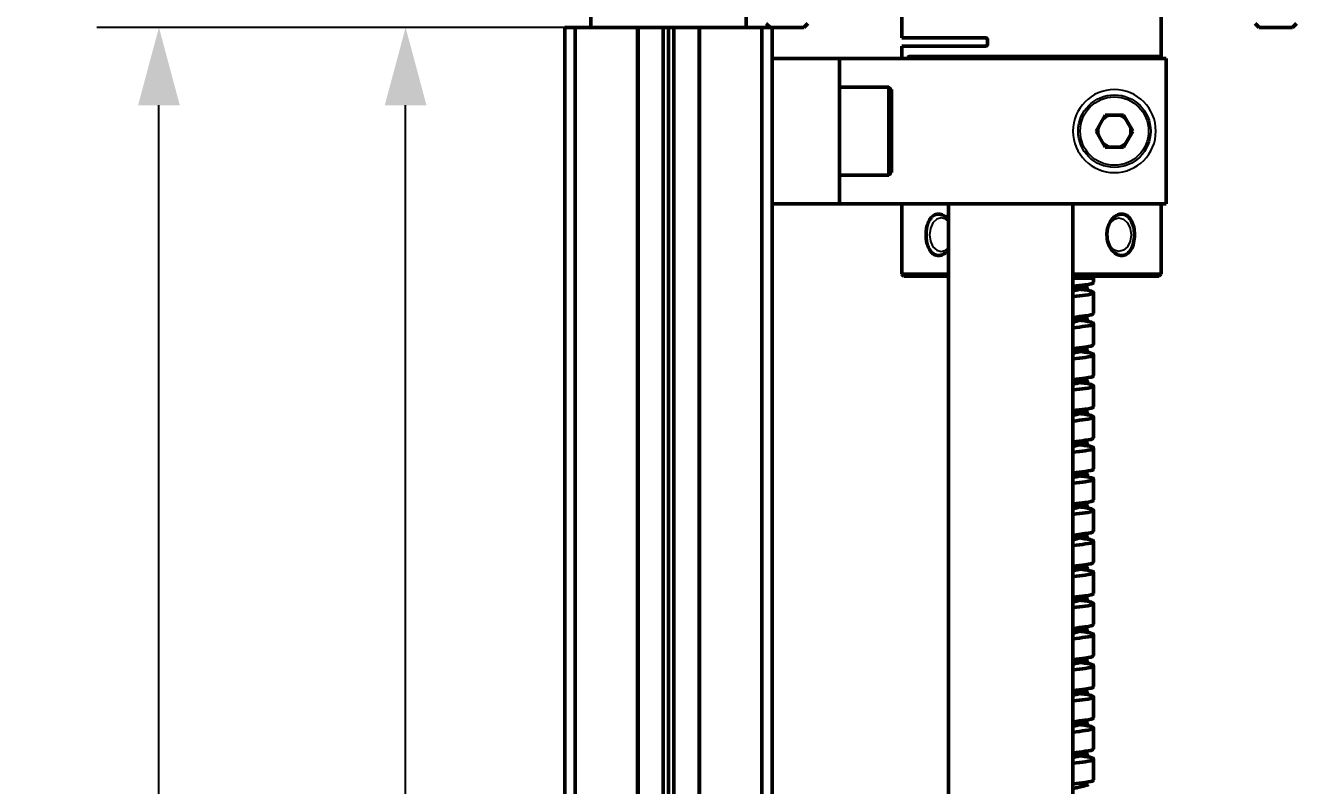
# Model space of a CAD drawing. Header units: millimetres. Extents: x -190 to 12889, y -227 to 3957.
# Drawn here: x 999.6 to 1122.2, y 2268.9 to 2342.2 of the extents above; entities that cross this region are included whole.
import ezdxf

# ---------------------------------------------------------------- set-up
doc = ezdxf.new("R2010")
doc.units = ezdxf.units.MM
doc.header["$LTSCALE"] = 0.7
doc.header["$PDMODE"] = 35
doc.header["$PDSIZE"] = -4
doc.layers.get('0').update_dxf_attribs({"color": 255})
doc.layers.add('CON', color=7, linetype='Continuous', lineweight=50)
doc.layers.add('DIM', color=94, linetype='Continuous', lineweight=25)
doc.styles.add('TCVN-7284', font='tcvn+7284-2003r.ttf')
doc.dimstyles.new('TCVN_ISO-25_RadiusDia', dxfattribs={"dimtxt": 2.5, "dimasz": 2.5, "dimexe": 2, "dimexo": 0, "dimgap": 1, "dimtad": 1, "dimtoh": 1, "dimtxsty": 'TCVN-7284', "dimblk": 'Arrow', "dimcen": 0, "dimclrd": 256, "dimclre": 256, "dimclrt": 256, "dimadec": 0, "dimazin": 0, "dimtfac": 1, "dimtofl": 0, "dimtmove": 1, "dimatfit": 0, "dimldrblk": 'Arrow', "dimfxl": 1, "dimlwd": -1, "dimlwe": -1, "dimarcsym": 0})

# ---------------------------------------------------------------- blocks, each defined once
blk = doc.blocks.new('Arrow')
at = {"layer": 'DIM'}
blk.add_solid([(-1, 0.268), (-1, -0.268), (0, 0)], dxfattribs=at)
blk = doc.blocks.new('*D692')
at = {"layer": 'Defpoints', "color": 0, "ltscale": 0.2, "transparency": 16777216}
for p in [(1036.27, 2342.03), (1051.63, 2342.03), (1051.63, 1942.03)]:
    blk.add_point(p, dxfattribs=at)
at = {"layer": 'DIM', "linetype": 'ByBlock', "ltscale": 0.2, "transparency": 16777216}
for p, q in [((1051.63, 2342.03), (1030.27, 2342.03)), ((1036.27, 1949.53), (1036.27, 2334.53)), ((1051.63, 1942.03), (1030.27, 1942.03))]:
    blk.add_line(p, q, dxfattribs=at)
at = {"layer": 'DIM', "ltscale": 0.2, "transparency": 16777216, "xscale": 7.500000000000133, "yscale": 7.500000000000133, "zscale": 7.500000000000133}
for p, rotation in [((1036.27, 2342.03), 90), ((1036.27, 1942.03), 270)]:
    blk.add_blockref('Arrow', p, dxfattribs=dict(at, rotation=rotation))
at = {"layer": 'DIM', "ltscale": 0.2, "transparency": 16777216, "insert": (1029.52, 2142.03), "char_height": 7.5, "attachment_point": 5, "rotation": 90, "style": 'TCVN-7284', "bg_fill": 3, "box_fill_scale": 1.1, "bg_fill_color": 256, "bg_fill_true_color": 13158600, "bg_fill_transparency": 0}
blk.add_mtext('400', dxfattribs=at)
blk = doc.blocks.new('*D693')
at = {"layer": 'Defpoints', "color": 0, "ltscale": 0.2, "transparency": 16777216}
for p in [(1012.48, 2342.03), (1051.63, 2342.03), (1051.63, 1942.03)]:
    blk.add_point(p, dxfattribs=at)
at = {"layer": 'DIM', "linetype": 'ByBlock', "ltscale": 0.2, "transparency": 16777216}
for p, q in [((1051.63, 2342.03), (1006.48, 2342.03)), ((1012.48, 1949.53), (1012.48, 2334.53)), ((1051.63, 1942.03), (1006.48, 1942.03))]:
    blk.add_line(p, q, dxfattribs=at)
at = {"layer": 'DIM', "ltscale": 0.2, "transparency": 16777216, "xscale": 7.500000000000133, "yscale": 7.500000000000133, "zscale": 7.500000000000133}
for p, rotation in [((1012.48, 2342.03), 90), ((1012.48, 1942.03), 270)]:
    blk.add_blockref('Arrow', p, dxfattribs=dict(at, rotation=rotation))
at = {"layer": 'DIM', "ltscale": 0.2, "transparency": 16777216, "insert": (1004.98, 2142.03), "char_height": 7.5, "attachment_point": 5, "rotation": 90, "style": 'TCVN-7284', "bg_fill": 3, "box_fill_scale": 1.1, "bg_fill_color": 256, "bg_fill_true_color": 13158600, "bg_fill_transparency": 0}
blk.add_mtext('400±0,5', dxfattribs=at)

msp = doc.modelspace()

# ---------------------------------------------------------------- linework, layer by layer
at = {"color": 7, "linetype": 'Continuous', "lineweight": 25, "flags": 128}
for points in [[(1088.6289, 2323.3058), (1088.3628, 2323.5294), (1087.9308, 2323.6528), (1087.4988, 2323.5294), (1087.1325, 2323.178), (1086.8878, 2322.6521), (1086.8019, 2322.0318), (1086.8878, 2321.4115), (1087.1325, 2320.8856), (1087.4988, 2320.5342), (1087.9308, 2320.4108), (1087.9308, 2320.4108)], [(1103.9074, 2322.0318), (1103.9959, 2322.6521), (1104.2481, 2323.178), (1104.6254, 2323.5294), (1105.0706, 2323.6528), (1105.5157, 2323.5294), (1105.8931, 2323.178), (1106.1453, 2322.6521), (1106.2338, 2322.0318), (1106.1453, 2321.4115), (1105.8931, 2320.8856), (1105.5157, 2320.5342), (1105.0706, 2320.4108), (1104.6254, 2320.5342), (1104.2481, 2320.8856), (1103.9959, 2321.4115), (1103.9074, 2322.0318)], [(1087.9308, 2320.4108), (1088.3628, 2320.5342), (1088.6289, 2320.7578)]]:
    msp.add_lwpolyline(points, dxfattribs=at)
at = {"color": 7, "linetype": 'Continuous', "lineweight": 25}
for radius in [3.5, 3.3]:
    msp.add_circle((1104.6289, 2332.0318), radius, dxfattribs=at)
for centre, radius, start, end in [((1082.8789, 2336.0318), 0.25, 0, 90), ((1104.6289, 2332.0318), 4, 90, 270), ((1104.6289, 2332.0318), 4, 270, 90), ((1104.6289, 2332.0318), 1.5355, 90, 150), ((1104.6289, 2332.0318), 1.5355, 30, 90), ((1104.6289, 2332.0318), 1.5355, 150, 210), ((1104.6289, 2332.0318), 1.5355, 330, 30), ((1104.6289, 2332.0318), 1.5355, 210, 270), ((1104.6289, 2332.0318), 1.5355, 270, 330), ((1082.8789, 2328.0318), 0.25, 270, 0)]:
    msp.add_arc(centre, radius, start, end, dxfattribs=at)
at = {"layer": 'CON', "color": 7, "linetype": 'Continuous'}
for p, q in [((1054.1289, 2342.0318), (1054.1289, 2357.0318)), ((1069.1289, 2342.0318), (1069.1289, 2357.0318)), ((1084.1289, 2347.0318), (1084.1289, 2341.0318)), ((1109.1289, 2339.2318), (1109.1289, 2347.0318)), ((1051.6289, 2342.0318), (1051.6289, 1942.0318)), ((1052.6289, 2342.0318), (1051.6289, 2342.0318)), ((1052.6289, 2342.0318), (1052.6289, 1942.0318)), ((1058.6289, 2342.0318), (1052.6289, 2342.0318)), ((1058.6289, 2342.0318), (1058.6289, 1942.0318)), ((1058.6895, 2342.0318), (1058.6289, 2342.0318)), ((1058.6895, 2342.0318), (1058.6895, 1942.0318)), ((1061.1092, 2342.0318), (1058.6895, 2342.0318)), ((1061.1092, 2342.0318), (1061.1092, 1942.0318)), ((1061.6289, 2342.0318), (1061.1092, 2342.0318)), ((1061.6289, 2342.0318), (1061.6289, 1942.0318)), ((1062.1485, 2342.0318), (1061.6289, 2342.0318)), ((1062.1485, 2342.0318), (1062.1485, 1942.0318)), ((1064.5682, 2342.0318), (1062.1485, 2342.0318)), ((1064.5682, 2342.0318), (1064.5682, 1942.0318)), ((1064.6289, 2342.0318), (1064.5682, 2342.0318)), ((1064.6289, 2342.0318), (1064.6289, 1942.0318)), ((1070.6289, 2342.0318), (1064.6289, 2342.0318)), ((1070.6289, 2342.0318), (1070.6289, 1942.0318)), ((1071.6289, 2342.0318), (1070.6289, 2342.0318)), ((1071.0589, 2342.4218), (1071.4489, 2342.0318)), ((1071.6289, 2342.0318), (1073.0589, 2342.0318)), ((1071.6289, 2342.0318), (1071.6289, 1942.0318)), ((1073.0589, 2342.0318), (1074.6689, 2342.0318)), ((1074.6689, 2342.0318), (1075.0589, 2342.4218)), ((1118.1989, 2342.4218), (1118.5889, 2342.0318)), ((1118.5889, 2342.0318), (1120.1989, 2342.0318)), ((1120.1989, 2342.0318), (1121.8089, 2342.0318)), ((1121.8089, 2342.0318), (1122.1989, 2342.4218)), ((1092.1963, 2341.0318), (1084.1289, 2341.0318)), ((1092.4043, 2340.4318), (1092.4043, 2340.8318)), ((1084.1289, 2340.2318), (1084.1289, 2339.0318)), ((1084.1289, 2340.2318), (1092.1963, 2340.2318)), ((1109.1289, 2339.2318), (1084.8138, 2339.2318)), ((1092.6289, 2339.2318), (1092.6289, 2339.0318)), ((1100.6289, 2339.0318), (1100.6289, 2339.2318)), ((1078.1289, 2339.0318), (1071.6289, 2339.0318)), ((1078.1289, 2339.0318), (1078.1289, 2325.0318)), ((1109.6289, 2339.0318), (1078.1289, 2339.0318)), ((1109.6289, 2339.0318), (1109.6289, 2325.0318)), ((1082.8789, 2336.2818), (1078.1289, 2336.2818)), ((1083.1289, 2336.0318), (1083.1289, 2328.0318)), ((1102.8558, 2332.0318), (1103.7423, 2333.5673)), ((1105.5154, 2333.5673), (1103.7423, 2333.5673)), ((1106.4019, 2332.0318), (1105.5154, 2333.5673)), ((1103.7423, 2330.4963), (1102.8558, 2332.0318)), ((1106.4019, 2332.0318), (1105.5154, 2330.4963)), ((1103.7423, 2330.4963), (1105.5154, 2330.4963)), ((1078.1289, 2327.7818), (1082.8789, 2327.7818)), ((1078.1289, 2325.0318), (1071.6289, 2325.0318)), ((1109.6289, 2325.0318), (1078.1289, 2325.0318)), ((1084.1289, 2325.0318), (1084.1289, 2318.2318)), ((1088.6289, 2325.0318), (1088.6289, 2161.8528)), ((1100.6289, 2161.8528), (1100.6289, 2325.0318)), ((1109.1289, 2318.2318), (1109.1289, 2325.0318)), ((1084.1289, 2318.2318), (1084.3289, 2318.0318)), ((1088.6289, 2318.2318), (1084.1289, 2318.2318)), ((1087.8024, 2318.0318), (1084.3289, 2318.0318)), ((1088.6289, 2318.0318), (1087.8024, 2318.0318)), ((1109.1289, 2318.2318), (1100.6289, 2318.2318)), ((1108.9289, 2318.0318), (1100.6289, 2318.0318)), ((1100.6289, 2317.8318), (1102.6289, 2317.8318)), ((1101.6289, 2317.8318), (1101.6289, 2318.0318)), ((1102.6289, 2317.4569), (1102.6289, 2317.8318)), ((1108.9289, 2318.0318), (1109.1289, 2318.2318)), ((1102.0274, 2316.9539), (1102.1276, 2316.9926)), ((1102.6289, 2314.4569), (1102.6289, 2316.4569)), ((1102.0274, 2313.9539), (1102.1276, 2313.9926)), ((1102.6289, 2311.4569), (1102.6289, 2313.4569)), ((1102.0274, 2310.9539), (1102.1276, 2310.9926)), ((1102.6289, 2308.4569), (1102.6289, 2310.4569)), ((1102.0274, 2307.9539), (1102.1276, 2307.9926)), ((1102.6289, 2305.4569), (1102.6289, 2307.4569)), ((1102.0274, 2304.9539), (1102.1276, 2304.9926)), ((1102.6289, 2302.4569), (1102.6289, 2304.4569)), ((1102.0274, 2301.9539), (1102.1276, 2301.9926)), ((1102.6289, 2299.4569), (1102.6289, 2301.4569)), ((1102.0274, 2298.9539), (1102.1276, 2298.9926)), ((1102.6289, 2296.4569), (1102.6289, 2298.4569)), ((1102.0274, 2295.9539), (1102.1276, 2295.9926)), ((1102.6289, 2293.4569), (1102.6289, 2295.4569)), ((1102.0274, 2292.9539), (1102.1276, 2292.9926)), ((1102.6289, 2290.4569), (1102.6289, 2292.4569)), ((1102.0274, 2289.9539), (1102.1276, 2289.9926)), ((1102.6289, 2287.4569), (1102.6289, 2289.4569)), ((1102.0274, 2286.9539), (1102.1276, 2286.9926)), ((1102.6289, 2284.4569), (1102.6289, 2286.4569)), ((1102.0274, 2283.9539), (1102.1276, 2283.9926)), ((1102.6289, 2281.4569), (1102.6289, 2283.4569)), ((1102.0274, 2280.9539), (1102.1276, 2280.9926)), ((1102.6289, 2278.4569), (1102.6289, 2280.4569)), ((1102.0274, 2277.9539), (1102.1276, 2277.9926)), ((1102.6289, 2275.4569), (1102.6289, 2277.4569)), ((1102.0274, 2274.9539), (1102.1276, 2274.9926)), ((1102.6289, 2272.4569), (1102.6289, 2274.4569)), ((1102.0274, 2271.9539), (1102.1276, 2271.9926)), ((1102.6289, 2269.4569), (1102.6289, 2271.4569)), ((1102.0274, 2268.9539), (1102.1276, 2268.9926))]:
    msp.add_line(p, q, dxfattribs=at)
at = {"layer": 'CON', "color": 8, "linetype": 'Continuous'}
msp.add_line((1082.8789, 2327.7818), (1082.8789, 2336.2818), dxfattribs=at)
at = {"layer": 'CON', "color": 7, "linetype": 'Continuous'}
for points, knots in [([(1092.4043, 2340.8318), (1092.4034, 2340.8458), (1092.4016, 2340.8737), (1092.3877, 2340.913), (1092.367, 2340.948), (1092.3311, 2340.9875), (1092.2739, 2341.0237), (1092.2222, 2341.0291), (1092.1963, 2341.0318)], [0, 0, 0, 0, 0.12739366, 0.25252101, 0.37670516, 0.50081917, 0.74940543, 1, 1, 1, 1]), ([(1092.1963, 2340.2318), (1092.2222, 2340.2345), (1092.2738, 2340.2399), (1092.331, 2340.276), (1092.3669, 2340.3155), (1092.3876, 2340.3505), (1092.4016, 2340.3898), (1092.4034, 2340.4177), (1092.4043, 2340.4318)], [0, 0, 0, 0, 0.25016596, 0.49873524, 0.62293557, 0.74723743, 0.87249126, 1, 1, 1, 1]), ([(1084.8138, 2339.2318), (1084.8049, 2339.2291), (1084.787, 2339.2237), (1084.7677, 2339.1876), (1084.7556, 2339.1481), (1084.7487, 2339.1131), (1084.7442, 2339.0737), (1084.7436, 2339.0459), (1084.7433, 2339.0318)], [0, 0, 0, 0, 0.250165957, 0.498735245, 0.622935568, 0.747237432, 0.872491258, 1, 1, 1, 1]), ([(1086.7665, 2323.3982), (1086.6953, 2323.2395), (1086.5612, 2322.9402), (1086.472, 2322.418), (1086.4531, 2321.9011), (1086.5099, 2321.3654), (1086.659, 2320.8416), (1086.9092, 2320.4037), (1087.2467, 2320.0939), (1087.5192, 2320.0528), (1087.6588, 2320.0318)], [0, 0, 0, 0, 0.13015309, 0.24553668, 0.35626043, 0.47236989, 0.60399733, 0.73711118, 0.86535893, 1, 1, 1, 1]), ([(1087.6588, 2324.0318), (1087.568, 2324.0231), (1087.39, 2324.0061), (1087.1496, 2323.8729), (1086.9359, 2323.6764), (1086.8237, 2323.4922), (1086.7665, 2323.3982)], [0, 0, 0, 0, 0.255140029, 0.499947122, 0.744845945, 1, 1, 1, 1]), ([(1088.6289, 2323.4318), (1088.5687, 2323.5119), (1088.4396, 2323.6837), (1088.2009, 2323.8713), (1087.9333, 2324.0062), (1087.7513, 2324.0232), (1087.6588, 2324.0318)], [0, 0, 0, 0, 0.22426644, 0.48151795, 0.73663234, 1, 1, 1, 1]), ([(1106.2572, 2323.3982), (1106.1699, 2323.5291), (1106.0003, 2323.7835), (1105.653, 2324.0004), (1105.2571, 2324.0605), (1104.8357, 2323.9277), (1104.4471, 2323.6134), (1104.1432, 2323.1621), (1103.9408, 2322.6197), (1103.9151, 2322.2271), (1103.9023, 2322.0318)], [0, 0, 0, 0, 0.12286725, 0.23882771, 0.3586368, 0.48743163, 0.61519981, 0.74284154, 0.87206122, 1, 1, 1, 1]), ([(1106.5729, 2322.0318), (1106.5596, 2322.282), (1106.533, 2322.7834), (1106.3493, 2323.193), (1106.2572, 2323.3982)], [0, 0, 0, 0, 0.49888738, 1, 1, 1, 1]), ([(1103.9023, 2322.0318), (1103.9255, 2321.7686), (1103.9711, 2321.2497), (1104.2695, 2320.6807), (1104.5782, 2320.3392), (1104.9096, 2320.1042), (1105.3373, 2319.9862), (1105.7401, 2320.1024), (1106.031, 2320.3347), (1106.2899, 2320.6754), (1106.5216, 2321.2465), (1106.5557, 2321.768), (1106.5729, 2322.0318)], [0, 0, 0, 0, 0.12995899, 0.25619641, 0.32489257, 0.38842349, 0.49969979, 0.61055734, 0.67356748, 0.74251932, 0.86974096, 1, 1, 1, 1]), ([(1087.6588, 2320.0318), (1087.7516, 2320.0405), (1087.9351, 2320.0579), (1088.2032, 2320.1938), (1088.4406, 2320.3817), (1088.569, 2320.551), (1088.6289, 2320.6299)], [0, 0, 0, 0, 0.26439445, 0.52278609, 0.77758229, 1, 1, 1, 1]), ([(1102.522, 2317.4569), (1102.5507, 2317.4345), (1102.6624, 2317.3472), (1102.0265, 2317.2211), (1101.0543, 2317.112), (1100.6289, 2317.0642)], [0, 0, 0, 0, 0.16279149, 0.63368611, 1, 1, 1, 1]), ([(1101.1734, 2317.1293), (1101.2281, 2317.1142), (1101.6617, 2316.9941), (1101.8301, 2316.9623), (1101.9773, 2316.9346)], [0, 0, 0, 0, 0.126174606, 1, 1, 1, 1]), ([(1102.085, 2316.9814), (1102.0613, 2316.9754), (1101.9963, 2316.9587), (1101.4014, 2316.7985), (1100.7773, 2316.659), (1100.6289, 2316.6258)], [0, 0, 0, 0, 0.303950753, 0.834439217, 1, 1, 1, 1]), ([(1100.6289, 2316.0642), (1101.0621, 2316.112), (1102.0523, 2316.2212), (1102.7267, 2316.3873), (1102.5586, 2316.5925), (1101.7783, 2316.7278), (1100.9024, 2316.8198), (1100.6289, 2316.8486)], [0, 0, 0, 0, 0.18358082, 0.41957303, 0.66180996, 0.89439324, 1, 1, 1, 1]), ([(1102.522, 2314.4569), (1102.5507, 2314.4345), (1102.6624, 2314.3472), (1102.0265, 2314.2211), (1101.0543, 2314.112), (1100.6289, 2314.0642)], [0, 0, 0, 0, 0.16279149, 0.63368611, 1, 1, 1, 1]), ([(1102.085, 2313.9814), (1102.0613, 2313.9754), (1101.9963, 2313.9587), (1101.4014, 2313.7985), (1100.7773, 2313.659), (1100.6289, 2313.6258)], [0, 0, 0, 0, 0.30395075, 0.83443922, 1, 1, 1, 1]), ([(1100.6289, 2313.0642), (1101.0621, 2313.112), (1102.0523, 2313.2212), (1102.7267, 2313.3873), (1102.5586, 2313.5925), (1101.7783, 2313.7278), (1100.9024, 2313.8198), (1100.6289, 2313.8486)], [0, 0, 0, 0, 0.18358082, 0.41957303, 0.66180996, 0.89439324, 1, 1, 1, 1]), ([(1101.1734, 2314.1293), (1101.2285, 2314.1141), (1101.5794, 2314.0168), (1101.717, 2313.9905), (1101.833, 2313.9683)], [0, 0, 0, 0, 0.15688589, 1, 1, 1, 1]), ([(1102.522, 2311.4569), (1102.5507, 2311.4345), (1102.6624, 2311.3472), (1102.0265, 2311.2211), (1101.0543, 2311.112), (1100.6289, 2311.0642)], [0, 0, 0, 0, 0.16279149, 0.63368611, 1, 1, 1, 1]), ([(1102.085, 2310.9814), (1102.0613, 2310.9754), (1101.9963, 2310.9587), (1101.4014, 2310.7985), (1100.7773, 2310.659), (1100.6289, 2310.6258)], [0, 0, 0, 0, 0.30395075, 0.83443922, 1, 1, 1, 1]), ([(1101.1734, 2311.1293), (1101.2285, 2311.1141), (1101.5794, 2311.0168), (1101.717, 2310.9905), (1101.833, 2310.9683)], [0, 0, 0, 0, 0.15688589, 1, 1, 1, 1]), ([(1100.6289, 2310.0642), (1101.0621, 2310.112), (1102.0523, 2310.2212), (1102.7267, 2310.3873), (1102.5586, 2310.5925), (1101.7783, 2310.7278), (1100.9024, 2310.8198), (1100.6289, 2310.8486)], [0, 0, 0, 0, 0.18358082, 0.41957303, 0.66180996, 0.89439324, 1, 1, 1, 1]), ([(1102.522, 2308.4569), (1102.5507, 2308.4345), (1102.6624, 2308.3472), (1102.0265, 2308.2211), (1101.0543, 2308.112), (1100.6289, 2308.0642)], [0, 0, 0, 0, 0.16279149, 0.63368611, 1, 1, 1, 1]), ([(1102.085, 2307.9814), (1102.0613, 2307.9754), (1101.9963, 2307.9587), (1101.4014, 2307.7985), (1100.7773, 2307.659), (1100.6289, 2307.6258)], [0, 0, 0, 0, 0.30395075, 0.83443922, 1, 1, 1, 1]), ([(1100.6289, 2307.0642), (1101.0621, 2307.112), (1102.0523, 2307.2212), (1102.7267, 2307.3873), (1102.5586, 2307.5925), (1101.7783, 2307.7278), (1100.9024, 2307.8198), (1100.6289, 2307.8486)], [0, 0, 0, 0, 0.18358082, 0.41957303, 0.66180996, 0.89439324, 1, 1, 1, 1]), ([(1101.1734, 2308.1293), (1101.2285, 2308.1141), (1101.5794, 2308.0168), (1101.717, 2307.9905), (1101.833, 2307.9683)], [0, 0, 0, 0, 0.15688589, 1, 1, 1, 1]), ([(1102.522, 2305.4569), (1102.5507, 2305.4345), (1102.6624, 2305.3472), (1102.0265, 2305.2211), (1101.0543, 2305.112), (1100.6289, 2305.0642)], [0, 0, 0, 0, 0.16279149, 0.63368611, 1, 1, 1, 1]), ([(1102.085, 2304.9814), (1102.0613, 2304.9754), (1101.9963, 2304.9587), (1101.4014, 2304.7985), (1100.7773, 2304.659), (1100.6289, 2304.6258)], [0, 0, 0, 0, 0.30395075, 0.83443922, 1, 1, 1, 1]), ([(1100.6289, 2304.0642), (1101.0621, 2304.112), (1102.0523, 2304.2212), (1102.7267, 2304.3873), (1102.5586, 2304.5925), (1101.7783, 2304.7278), (1100.9024, 2304.8198), (1100.6289, 2304.8486)], [0, 0, 0, 0, 0.18358082, 0.41957303, 0.66180996, 0.89439324, 1, 1, 1, 1]), ([(1101.1734, 2305.1293), (1101.2281, 2305.1142), (1101.6617, 2304.9941), (1101.8301, 2304.9623), (1101.9773, 2304.9346)], [0, 0, 0, 0, 0.12617461, 1, 1, 1, 1]), ([(1102.522, 2302.4569), (1102.5507, 2302.4345), (1102.6624, 2302.3472), (1102.0265, 2302.2211), (1101.0543, 2302.112), (1100.6289, 2302.0642)], [0, 0, 0, 0, 0.16279149, 0.63368611, 1, 1, 1, 1]), ([(1102.085, 2301.9814), (1102.0613, 2301.9754), (1101.9963, 2301.9587), (1101.4014, 2301.7985), (1100.7773, 2301.659), (1100.6289, 2301.6258)], [0, 0, 0, 0, 0.30395075, 0.83443922, 1, 1, 1, 1]), ([(1100.6289, 2301.0642), (1101.0621, 2301.112), (1102.0523, 2301.2212), (1102.7267, 2301.3873), (1102.5586, 2301.5925), (1101.7783, 2301.7278), (1100.9024, 2301.8198), (1100.6289, 2301.8486)], [0, 0, 0, 0, 0.18358082, 0.41957303, 0.66180996, 0.89439324, 1, 1, 1, 1]), ([(1101.1734, 2302.1293), (1101.2285, 2302.1141), (1101.5794, 2302.0168), (1101.717, 2301.9905), (1101.833, 2301.9683)], [0, 0, 0, 0, 0.15688589, 1, 1, 1, 1]), ([(1102.522, 2299.4569), (1102.5507, 2299.4345), (1102.6624, 2299.3472), (1102.0265, 2299.2211), (1101.0543, 2299.112), (1100.6289, 2299.0642)], [0, 0, 0, 0, 0.16279149, 0.63368611, 1, 1, 1, 1]), ([(1102.085, 2298.9814), (1102.0613, 2298.9754), (1101.9963, 2298.9587), (1101.4014, 2298.7985), (1100.7773, 2298.659), (1100.6289, 2298.6258)], [0, 0, 0, 0, 0.303950753, 0.834439217, 1, 1, 1, 1]), ([(1100.6289, 2298.0642), (1101.0621, 2298.112), (1102.0523, 2298.2212), (1102.7267, 2298.3873), (1102.5586, 2298.5925), (1101.7783, 2298.7278), (1100.9024, 2298.8198), (1100.6289, 2298.8486)], [0, 0, 0, 0, 0.18358082, 0.41957303, 0.66180996, 0.89439324, 1, 1, 1, 1]), ([(1101.1734, 2299.1293), (1101.2285, 2299.1141), (1101.5794, 2299.0168), (1101.717, 2298.9905), (1101.833, 2298.9683)], [0, 0, 0, 0, 0.15688589, 1, 1, 1, 1]), ([(1102.522, 2296.4569), (1102.5507, 2296.4345), (1102.6624, 2296.3472), (1102.0265, 2296.2211), (1101.0543, 2296.112), (1100.6289, 2296.0642)], [0, 0, 0, 0, 0.16279149, 0.63368611, 1, 1, 1, 1]), ([(1102.085, 2295.9814), (1102.0613, 2295.9754), (1101.9963, 2295.9587), (1101.4014, 2295.7985), (1100.7773, 2295.659), (1100.6289, 2295.6258)], [0, 0, 0, 0, 0.303950753, 0.834439217, 1, 1, 1, 1]), ([(1100.6289, 2295.0642), (1101.0621, 2295.112), (1102.0523, 2295.2212), (1102.7267, 2295.3873), (1102.5586, 2295.5925), (1101.7783, 2295.7278), (1100.9024, 2295.8198), (1100.6289, 2295.8486)], [0, 0, 0, 0, 0.18358082, 0.41957303, 0.66180996, 0.89439324, 1, 1, 1, 1]), ([(1101.1734, 2296.1293), (1101.2285, 2296.1141), (1101.5794, 2296.0168), (1101.717, 2295.9905), (1101.833, 2295.9683)], [0, 0, 0, 0, 0.15688589, 1, 1, 1, 1]), ([(1102.522, 2293.4569), (1102.5507, 2293.4345), (1102.6624, 2293.3472), (1102.0265, 2293.2211), (1101.0543, 2293.112), (1100.6289, 2293.0642)], [0, 0, 0, 0, 0.16279149, 0.63368611, 1, 1, 1, 1]), ([(1102.085, 2292.9814), (1102.0613, 2292.9754), (1101.9963, 2292.9587), (1101.4014, 2292.7985), (1100.7773, 2292.659), (1100.6289, 2292.6258)], [0, 0, 0, 0, 0.30395075, 0.83443922, 1, 1, 1, 1]), ([(1100.6289, 2292.0642), (1101.0621, 2292.112), (1102.0523, 2292.2212), (1102.7267, 2292.3873), (1102.5586, 2292.5925), (1101.7783, 2292.7278), (1100.9024, 2292.8198), (1100.6289, 2292.8486)], [0, 0, 0, 0, 0.18358082, 0.41957303, 0.66180996, 0.89439324, 1, 1, 1, 1]), ([(1101.1734, 2293.1293), (1101.2285, 2293.1141), (1101.5794, 2293.0168), (1101.717, 2292.9905), (1101.833, 2292.9683)], [0, 0, 0, 0, 0.15688589, 1, 1, 1, 1]), ([(1102.522, 2290.4569), (1102.5507, 2290.4345), (1102.6624, 2290.3472), (1102.0265, 2290.2211), (1101.0543, 2290.112), (1100.6289, 2290.0642)], [0, 0, 0, 0, 0.16279149, 0.63368611, 1, 1, 1, 1]), ([(1101.1734, 2290.1293), (1101.2285, 2290.1141), (1101.5794, 2290.0168), (1101.717, 2289.9905), (1101.833, 2289.9683)], [0, 0, 0, 0, 0.15688589, 1, 1, 1, 1]), ([(1102.085, 2289.9814), (1102.0613, 2289.9754), (1101.9963, 2289.9587), (1101.4014, 2289.7985), (1100.7773, 2289.659), (1100.6289, 2289.6258)], [0, 0, 0, 0, 0.30395075, 0.83443922, 1, 1, 1, 1]), ([(1100.6289, 2289.0642), (1101.0621, 2289.112), (1102.0523, 2289.2212), (1102.7267, 2289.3873), (1102.5586, 2289.5925), (1101.7783, 2289.7278), (1100.9024, 2289.8198), (1100.6289, 2289.8486)], [0, 0, 0, 0, 0.18358082, 0.41957303, 0.66180996, 0.89439324, 1, 1, 1, 1]), ([(1102.522, 2287.4569), (1102.5507, 2287.4345), (1102.6624, 2287.3472), (1102.0265, 2287.2211), (1101.0543, 2287.112), (1100.6289, 2287.0642)], [0, 0, 0, 0, 0.16279149, 0.63368611, 1, 1, 1, 1]), ([(1102.085, 2286.9814), (1102.0613, 2286.9754), (1101.9963, 2286.9587), (1101.4014, 2286.7985), (1100.7773, 2286.659), (1100.6289, 2286.6258)], [0, 0, 0, 0, 0.303950753, 0.834439217, 1, 1, 1, 1]), ([(1100.6289, 2286.0642), (1101.0621, 2286.112), (1102.0523, 2286.2212), (1102.7267, 2286.3873), (1102.5586, 2286.5925), (1101.7783, 2286.7278), (1100.9024, 2286.8198), (1100.6289, 2286.8486)], [0, 0, 0, 0, 0.18358082, 0.41957303, 0.66180996, 0.89439324, 1, 1, 1, 1]), ([(1101.1734, 2287.1293), (1101.2281, 2287.1142), (1101.6617, 2286.9941), (1101.8301, 2286.9623), (1101.9773, 2286.9346)], [0, 0, 0, 0, 0.12617461, 1, 1, 1, 1]), ([(1102.522, 2284.4569), (1102.5507, 2284.4345), (1102.6624, 2284.3472), (1102.0265, 2284.2211), (1101.0543, 2284.112), (1100.6289, 2284.0642)], [0, 0, 0, 0, 0.16279149, 0.63368611, 1, 1, 1, 1]), ([(1102.085, 2283.9814), (1102.0613, 2283.9754), (1101.9963, 2283.9587), (1101.4014, 2283.7985), (1100.7773, 2283.659), (1100.6289, 2283.6258)], [0, 0, 0, 0, 0.30395075, 0.83443922, 1, 1, 1, 1]), ([(1101.1734, 2284.1293), (1101.2285, 2284.1141), (1101.5794, 2284.0168), (1101.717, 2283.9905), (1101.833, 2283.9683)], [0, 0, 0, 0, 0.156885893, 1, 1, 1, 1]), ([(1100.6289, 2283.0642), (1101.0621, 2283.112), (1102.0523, 2283.2212), (1102.7267, 2283.3873), (1102.5586, 2283.5925), (1101.7783, 2283.7278), (1100.9024, 2283.8198), (1100.6289, 2283.8486)], [0, 0, 0, 0, 0.18358082, 0.41957303, 0.66180996, 0.89439324, 1, 1, 1, 1]), ([(1102.522, 2281.4569), (1102.5507, 2281.4345), (1102.6624, 2281.3472), (1102.0265, 2281.2211), (1101.0543, 2281.112), (1100.6289, 2281.0642)], [0, 0, 0, 0, 0.16279149, 0.63368611, 1, 1, 1, 1]), ([(1102.085, 2280.9814), (1102.0613, 2280.9754), (1101.9963, 2280.9587), (1101.4014, 2280.7985), (1100.7773, 2280.659), (1100.6289, 2280.6258)], [0, 0, 0, 0, 0.30395075, 0.83443922, 1, 1, 1, 1]), ([(1100.6289, 2280.0642), (1101.0621, 2280.112), (1102.0523, 2280.2212), (1102.7267, 2280.3873), (1102.5586, 2280.5925), (1101.7783, 2280.7278), (1100.9024, 2280.8198), (1100.6289, 2280.8486)], [0, 0, 0, 0, 0.18358082, 0.41957303, 0.66180996, 0.89439324, 1, 1, 1, 1]), ([(1101.1734, 2281.1293), (1101.2285, 2281.1141), (1101.5794, 2281.0168), (1101.717, 2280.9905), (1101.833, 2280.9683)], [0, 0, 0, 0, 0.156885893, 1, 1, 1, 1]), ([(1102.522, 2278.4569), (1102.5507, 2278.4345), (1102.6624, 2278.3472), (1102.0265, 2278.2211), (1101.0543, 2278.112), (1100.6289, 2278.0642)], [0, 0, 0, 0, 0.16279149, 0.63368611, 1, 1, 1, 1]), ([(1102.085, 2277.9814), (1102.0613, 2277.9754), (1101.9963, 2277.9587), (1101.4014, 2277.7985), (1100.7773, 2277.659), (1100.6289, 2277.6258)], [0, 0, 0, 0, 0.303950753, 0.834439217, 1, 1, 1, 1]), ([(1101.1734, 2278.1293), (1101.2285, 2278.1141), (1101.5794, 2278.0168), (1101.717, 2277.9905), (1101.833, 2277.9683)], [0, 0, 0, 0, 0.15688589, 1, 1, 1, 1]), ([(1100.6289, 2277.0642), (1101.0621, 2277.112), (1102.0523, 2277.2212), (1102.7267, 2277.3873), (1102.5586, 2277.5925), (1101.7783, 2277.7278), (1100.9024, 2277.8198), (1100.6289, 2277.8486)], [0, 0, 0, 0, 0.18358082, 0.41957303, 0.66180996, 0.89439324, 1, 1, 1, 1]), ([(1102.522, 2275.4569), (1102.5507, 2275.4345), (1102.6624, 2275.3472), (1102.0265, 2275.2211), (1101.0543, 2275.112), (1100.6289, 2275.0642)], [0, 0, 0, 0, 0.16279149, 0.63368611, 1, 1, 1, 1]), ([(1102.085, 2274.9814), (1102.0613, 2274.9754), (1101.9963, 2274.9587), (1101.4014, 2274.7985), (1100.7773, 2274.659), (1100.6289, 2274.6258)], [0, 0, 0, 0, 0.30395075, 0.83443922, 1, 1, 1, 1]), ([(1100.6289, 2274.0642), (1101.0621, 2274.112), (1102.0523, 2274.2212), (1102.7267, 2274.3873), (1102.5586, 2274.5925), (1101.7783, 2274.7278), (1100.9024, 2274.8198), (1100.6289, 2274.8486)], [0, 0, 0, 0, 0.18358082, 0.41957303, 0.66180996, 0.89439324, 1, 1, 1, 1]), ([(1101.1734, 2275.1293), (1101.2285, 2275.1141), (1101.5794, 2275.0168), (1101.717, 2274.9905), (1101.833, 2274.9683)], [0, 0, 0, 0, 0.15688589, 1, 1, 1, 1]), ([(1102.522, 2272.4569), (1102.5507, 2272.4345), (1102.6624, 2272.3472), (1102.0265, 2272.2211), (1101.0543, 2272.112), (1100.6289, 2272.0642)], [0, 0, 0, 0, 0.16279149, 0.63368611, 1, 1, 1, 1]), ([(1102.085, 2271.9814), (1102.0613, 2271.9754), (1101.9963, 2271.9587), (1101.4014, 2271.7985), (1100.7773, 2271.659), (1100.6289, 2271.6258)], [0, 0, 0, 0, 0.30395075, 0.83443922, 1, 1, 1, 1]), ([(1100.6289, 2271.0642), (1101.0621, 2271.112), (1102.0523, 2271.2212), (1102.7267, 2271.3873), (1102.5586, 2271.5925), (1101.7783, 2271.7278), (1100.9024, 2271.8198), (1100.6289, 2271.8486)], [0, 0, 0, 0, 0.18358082, 0.41957303, 0.66180996, 0.89439324, 1, 1, 1, 1]), ([(1101.1734, 2272.1293), (1101.2285, 2272.1141), (1101.5794, 2272.0168), (1101.717, 2271.9905), (1101.833, 2271.9683)], [0, 0, 0, 0, 0.156885893, 1, 1, 1, 1]), ([(1102.522, 2269.4569), (1102.5507, 2269.4345), (1102.6624, 2269.3472), (1102.0265, 2269.2211), (1101.0543, 2269.112), (1100.6289, 2269.0642)], [0, 0, 0, 0, 0.16279149, 0.63368611, 1, 1, 1, 1]), ([(1102.085, 2268.9814), (1102.0613, 2268.9754), (1101.9963, 2268.9587), (1101.4014, 2268.7985), (1100.7773, 2268.659), (1100.6289, 2268.6258)], [0, 0, 0, 0, 0.303950753, 0.834439217, 1, 1, 1, 1]), ([(1101.1734, 2269.1293), (1101.2285, 2269.1141), (1101.5794, 2269.0168), (1101.717, 2268.9905), (1101.833, 2268.9683)], [0, 0, 0, 0, 0.15688589, 1, 1, 1, 1])]:
    msp.add_open_spline(points, degree=3, knots=knots, dxfattribs=at)

# ---------------------------------------------------------------- next in the draw order: dimensions: what is measured, and where the dimension line sits
at = {"layer": 'DIM', "ltscale": 0.2}
dim = msp.add_linear_dim(base=(1036.2739, 2342.0318), p1=(1051.6289, 1942.0318), p2=(1051.6289, 2342.0318), angle=90, dimstyle='TCVN_ISO-25_RadiusDia', override={"dimscale": 3, "dimtfill": 1, "dimarcsym": 1}, dxfattribs=at)
dim.commit()
dim.dimension.update_dxf_attribs({"geometry": '*D692', "text_midpoint": (1029.5239, 2142.0318)})

# ---------------------------------------------------------------- next in the draw order: dimensions: what is measured, and where the dimension line sits
dim = msp.add_linear_dim(base=(1012.4762, 2342.0318), p1=(1051.6289, 1942.0318), p2=(1051.6289, 2342.0318), angle=90, dimstyle='TCVN_ISO-25_RadiusDia', override={"dimscale": 3, "dimtol": 1, "dimtp": 0.5, "dimtm": 0.5, "dimtfill": 1, "dimarcsym": 1}, dxfattribs=at)
dim.commit()
dim.dimension.update_dxf_attribs({"geometry": '*D693', "text_midpoint": (1004.9762, 2142.0318)})

doc.saveas('drawing.dxf')
